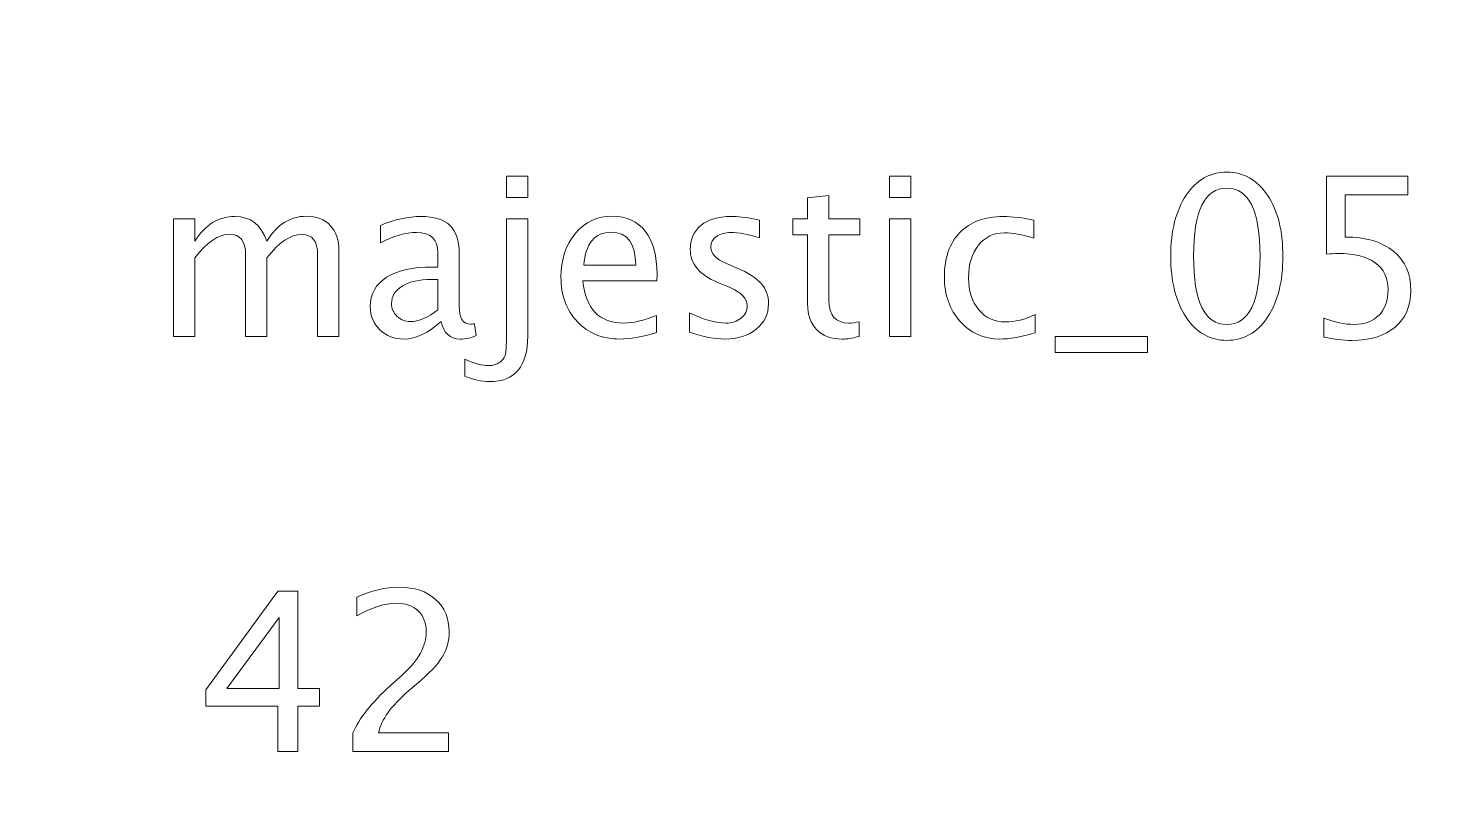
# Model space of a CAD drawing. Header units: centimetres. Extents: x -57 to 41, y -60 to 58.
# Drawn here: x -52.14 to -46.75, y 20.67 to 23.57 of the extents above; entities that cross this region are included whole.
import ezdxf

# ---------------------------------------------------------------- set-up
doc = ezdxf.new("R2010")
doc.units = ezdxf.units.CM
doc.header["$MEASUREMENT"] = 0
doc.layers.add('Layer 1', color=7, linetype='Continuous')

msp = doc.modelspace()

# ---------------------------------------------------------------- linework, layer by layer
at = {"layer": 'Layer 1', "lineweight": 53}
msp.add_open_spline([(-55.45, -2.45), (-55.45, -2.45), (-55.45, 26.45), (-55.45, 26.45), (-55.45, 26.45), (-55.45, 26.72614), (-55.22614, 26.95), (-54.95, 26.95), (-54.95, 26.95), (-54.95, 26.95), (-35.05, 26.95), (-35.05, 26.95), (-35.05, 26.95), (-34.77386, 26.95), (-34.55, 26.72614), (-34.55, 26.45), (-34.55, 26.45), (-34.55, 26.45), (-34.55, -2.45), (-34.55, -2.45), (-34.55, -2.45), (-34.55, -2.72614), (-34.77386, -2.95), (-35.05, -2.95), (-35.05, -2.95), (-35.05, -2.95), (-54.95, -2.95), (-54.95, -2.95), (-54.95, -2.95), (-55.22614, -2.95), (-55.45, -2.72614), (-55.45, -2.45)], degree=3, knots=[0, 0, 0, 0, 0.1111111, 0.1111111, 0.1111111, 0.1111111, 0.2222222, 0.2222222, 0.2222222, 0.2222222, 0.3333333, 0.3333333, 0.3333333, 0.3333333, 0.4444444, 0.4444444, 0.4444444, 0.4444444, 0.5555556, 0.5555556, 0.5555556, 0.5555556, 0.6666667, 0.6666667, 0.6666667, 0.6666667, 0.7777778, 0.7777778, 0.7777778, 0.7777778, 1, 1, 1, 1], dxfattribs=at)
at = {"layer": 'Layer 1', "color": 5, "lineweight": 9}
for points, knots in [([(-50.31012, 22.9261), (-50.31012, 22.9261), (-50.31012, 23.00738), (-50.31012, 23.00738), (-50.31012, 23.00738), (-50.31012, 23.00738), (-50.22884, 23.00738), (-50.22884, 23.00738), (-50.22884, 23.00738), (-50.22884, 23.00738), (-50.22884, 22.9261), (-50.22884, 22.9261), (-50.22884, 22.9261), (-50.22884, 22.9261), (-50.31012, 22.9261), (-50.31012, 22.9261)], [0, 0, 0, 0, 0.2, 0.2, 0.2, 0.2, 0.4, 0.4, 0.4, 0.4, 0.6, 0.6, 0.6, 0.6, 1, 1, 1, 1]), ([(-48.84609, 22.9261), (-48.84609, 22.9261), (-48.84609, 23.00738), (-48.84609, 23.00738), (-48.84609, 23.00738), (-48.84609, 23.00738), (-48.76481, 23.00738), (-48.76481, 23.00738), (-48.76481, 23.00738), (-48.76481, 23.00738), (-48.76481, 22.9261), (-48.76481, 22.9261), (-48.76481, 22.9261), (-48.76481, 22.9261), (-48.84609, 22.9261), (-48.84609, 22.9261)], [0, 0, 0, 0, 0.2, 0.2, 0.2, 0.2, 0.4, 0.4, 0.4, 0.4, 0.6, 0.6, 0.6, 0.6, 1, 1, 1, 1]), ([(-47.55815, 22.38), (-47.62236, 22.38), (-47.67415, 22.40949), (-47.71338, 22.46834), (-47.71338, 22.46834), (-47.75275, 22.52718), (-47.77236, 22.60479), (-47.77236, 22.70131), (-47.77236, 22.70131), (-47.77236, 22.79783), (-47.75275, 22.87544), (-47.71338, 22.93429), (-47.71338, 22.93429), (-47.67415, 22.99313), (-47.62236, 23.02262), (-47.55815, 23.02262), (-47.55815, 23.02262), (-47.49366, 23.02262), (-47.44188, 22.99327), (-47.40265, 22.93457), (-47.40265, 22.93457), (-47.36356, 22.87587), (-47.34394, 22.79811), (-47.34394, 22.70131), (-47.34394, 22.70131), (-47.34394, 22.60479), (-47.36356, 22.52718), (-47.40265, 22.46834), (-47.40265, 22.46834), (-47.44188, 22.40949), (-47.49366, 22.38), (-47.55815, 22.38)], [0, 0, 0, 0, 0.1111111, 0.1111111, 0.1111111, 0.1111111, 0.2222222, 0.2222222, 0.2222222, 0.2222222, 0.3333333, 0.3333333, 0.3333333, 0.3333333, 0.4444444, 0.4444444, 0.4444444, 0.4444444, 0.5555556, 0.5555556, 0.5555556, 0.5555556, 0.6666667, 0.6666667, 0.6666667, 0.6666667, 0.7777778, 0.7777778, 0.7777778, 0.7777778, 1, 1, 1, 1]), ([(-47.18703, 22.3927), (-47.18703, 22.3927), (-47.18703, 22.46551), (-47.18703, 22.46551), (-47.18703, 22.46551), (-47.14653, 22.44914), (-47.10814, 22.44096), (-47.07146, 22.44096), (-47.07146, 22.44096), (-47.03138, 22.44096), (-46.99977, 22.45281), (-46.97677, 22.47652), (-46.97677, 22.47652), (-46.95377, 22.50023), (-46.94234, 22.53282), (-46.94234, 22.57431), (-46.94234, 22.57431), (-46.94234, 22.6189), (-46.95857, 22.65305), (-46.99102, 22.67662), (-46.99102, 22.67662), (-47.02348, 22.70018), (-47.07047, 22.71189), (-47.13185, 22.71189), (-47.13185, 22.71189), (-47.1461, 22.71189), (-47.1612, 22.71091), (-47.17687, 22.70893), (-47.17687, 22.70893), (-47.17687, 22.70893), (-47.17687, 23.00738), (-47.17687, 23.00738), (-47.17687, 23.00738), (-47.17687, 23.00738), (-46.86698, 23.00738), (-46.86698, 23.00738), (-46.86698, 23.00738), (-46.86698, 23.00738), (-46.86698, 22.93626), (-46.86698, 22.93626), (-46.86698, 22.93626), (-46.86698, 22.93626), (-47.10575, 22.93626), (-47.10575, 22.93626), (-47.10575, 22.93626), (-47.10575, 22.93626), (-47.10575, 22.77455), (-47.10575, 22.77455), (-47.10575, 22.77455), (-47.02701, 22.77455), (-46.96562, 22.75649), (-46.92145, 22.72036), (-46.92145, 22.72036), (-46.87729, 22.68438), (-46.85513, 22.63442), (-46.85513, 22.5705), (-46.85513, 22.5705), (-46.85513, 22.51095), (-46.87517, 22.46438), (-46.91525, 22.43066), (-46.91525, 22.43066), (-46.95532, 22.39693), (-47.01064, 22.38), (-47.08119, 22.38), (-47.08119, 22.38), (-47.11266, 22.38), (-47.14794, 22.38423), (-47.18703, 22.3927)], [0, 0, 0, 0, 0.0555556, 0.0555556, 0.0555556, 0.0555556, 0.1111111, 0.1111111, 0.1111111, 0.1111111, 0.1666667, 0.1666667, 0.1666667, 0.1666667, 0.2222222, 0.2222222, 0.2222222, 0.2222222, 0.2777778, 0.2777778, 0.2777778, 0.2777778, 0.3333333, 0.3333333, 0.3333333, 0.3333333, 0.3888889, 0.3888889, 0.3888889, 0.3888889, 0.4444444, 0.4444444, 0.4444444, 0.4444444, 0.5, 0.5, 0.5, 0.5, 0.5555556, 0.5555556, 0.5555556, 0.5555556, 0.6111111, 0.6111111, 0.6111111, 0.6111111, 0.6666667, 0.6666667, 0.6666667, 0.6666667, 0.7222222, 0.7222222, 0.7222222, 0.7222222, 0.7777778, 0.7777778, 0.7777778, 0.7777778, 0.8333333, 0.8333333, 0.8333333, 0.8333333, 0.8888889, 0.8888889, 0.8888889, 0.8888889, 1, 1, 1, 1]), ([(-47.55829, 22.44096), (-47.47349, 22.44096), (-47.43115, 22.52774), (-47.43115, 22.70131), (-47.43115, 22.70131), (-47.43115, 22.87488), (-47.47349, 22.96166), (-47.55829, 22.96166), (-47.55829, 22.96166), (-47.64282, 22.96166), (-47.68515, 22.87488), (-47.68515, 22.70131), (-47.68515, 22.70131), (-47.68515, 22.52774), (-47.64282, 22.44096), (-47.55829, 22.44096)], [0, 0, 0, 0, 0.2, 0.2, 0.2, 0.2, 0.4, 0.4, 0.4, 0.4, 0.6, 0.6, 0.6, 0.6, 1, 1, 1, 1]), ([(-48.96208, 22.39538), (-48.9872, 22.38847), (-49.00907, 22.38508), (-49.02755, 22.38508), (-49.02755, 22.38508), (-49.06904, 22.38508), (-49.10136, 22.39693), (-49.1245, 22.42064), (-49.1245, 22.42064), (-49.14778, 22.44435), (-49.15935, 22.47723), (-49.15935, 22.51942), (-49.15935, 22.51942), (-49.15935, 22.51942), (-49.15935, 22.78301), (-49.15935, 22.78301), (-49.15935, 22.78301), (-49.15935, 22.78301), (-49.21552, 22.78301), (-49.21552, 22.78301), (-49.21552, 22.78301), (-49.21552, 22.78301), (-49.21552, 22.84398), (-49.21552, 22.84398), (-49.21552, 22.84398), (-49.21552, 22.84398), (-49.15935, 22.84398), (-49.15935, 22.84398), (-49.15935, 22.84398), (-49.15935, 22.84398), (-49.15935, 22.92511), (-49.15935, 22.92511), (-49.15935, 22.92511), (-49.15935, 22.92511), (-49.07807, 22.93288), (-49.07807, 22.93288), (-49.07807, 22.93288), (-49.07807, 22.93288), (-49.07807, 22.84398), (-49.07807, 22.84398), (-49.07807, 22.84398), (-49.07807, 22.84398), (-48.96039, 22.84398), (-48.96039, 22.84398), (-48.96039, 22.84398), (-48.96039, 22.84398), (-48.96039, 22.78301), (-48.96039, 22.78301), (-48.96039, 22.78301), (-48.96039, 22.78301), (-49.07807, 22.78301), (-49.07807, 22.78301), (-49.07807, 22.78301), (-49.07807, 22.78301), (-49.07807, 22.53409), (-49.07807, 22.53409), (-49.07807, 22.53409), (-49.07807, 22.47539), (-49.05253, 22.44604), (-49.00159, 22.44604), (-49.00159, 22.44604), (-48.99072, 22.44604), (-48.9776, 22.44787), (-48.96208, 22.4514), (-48.96208, 22.4514), (-48.96208, 22.4514), (-48.96208, 22.39538), (-48.96208, 22.39538)], [0, 0, 0, 0, 0.0555556, 0.0555556, 0.0555556, 0.0555556, 0.1111111, 0.1111111, 0.1111111, 0.1111111, 0.1666667, 0.1666667, 0.1666667, 0.1666667, 0.2222222, 0.2222222, 0.2222222, 0.2222222, 0.2777778, 0.2777778, 0.2777778, 0.2777778, 0.3333333, 0.3333333, 0.3333333, 0.3333333, 0.3888889, 0.3888889, 0.3888889, 0.3888889, 0.4444444, 0.4444444, 0.4444444, 0.4444444, 0.5, 0.5, 0.5, 0.5, 0.5555556, 0.5555556, 0.5555556, 0.5555556, 0.6111111, 0.6111111, 0.6111111, 0.6111111, 0.6666667, 0.6666667, 0.6666667, 0.6666667, 0.7222222, 0.7222222, 0.7222222, 0.7222222, 0.7777778, 0.7777778, 0.7777778, 0.7777778, 0.8333333, 0.8333333, 0.8333333, 0.8333333, 0.8888889, 0.8888889, 0.8888889, 0.8888889, 1, 1, 1, 1]), ([(-51.58168, 22.39524), (-51.58168, 22.39524), (-51.58168, 22.84398), (-51.58168, 22.84398), (-51.58168, 22.84398), (-51.58168, 22.84398), (-51.5004, 22.84398), (-51.5004, 22.84398), (-51.5004, 22.84398), (-51.5004, 22.84398), (-51.5004, 22.75917), (-51.5004, 22.75917), (-51.5004, 22.75917), (-51.46075, 22.82196), (-51.40995, 22.85329), (-51.34772, 22.85329), (-51.34772, 22.85329), (-51.28774, 22.85329), (-51.24696, 22.82196), (-51.22523, 22.75917), (-51.22523, 22.75917), (-51.18671, 22.82253), (-51.13647, 22.85414), (-51.07481, 22.85414), (-51.07481, 22.85414), (-51.03544, 22.85414), (-51.00482, 22.84256), (-50.98294, 22.81928), (-50.98294, 22.81928), (-50.96107, 22.796), (-50.95006, 22.7634), (-50.95006, 22.72149), (-50.95006, 22.72149), (-50.95006, 22.72149), (-50.95006, 22.39524), (-50.95006, 22.39524), (-50.95006, 22.39524), (-50.95006, 22.39524), (-51.03134, 22.39524), (-51.03134, 22.39524), (-51.03134, 22.39524), (-51.03134, 22.39524), (-51.03134, 22.70808), (-51.03134, 22.70808), (-51.03134, 22.70808), (-51.03134, 22.75917), (-51.05166, 22.78471), (-51.0923, 22.78471), (-51.0923, 22.78471), (-51.1345, 22.78471), (-51.17881, 22.75493), (-51.22523, 22.69524), (-51.22523, 22.69524), (-51.22523, 22.69524), (-51.22523, 22.39524), (-51.22523, 22.39524), (-51.22523, 22.39524), (-51.22523, 22.39524), (-51.30651, 22.39524), (-51.30651, 22.39524), (-51.30651, 22.39524), (-51.30651, 22.39524), (-51.30651, 22.70837), (-51.30651, 22.70837), (-51.30651, 22.70837), (-51.30651, 22.75987), (-51.32711, 22.78555), (-51.36846, 22.78555), (-51.36846, 22.78555), (-51.40952, 22.78555), (-51.45355, 22.75564), (-51.5004, 22.69567), (-51.5004, 22.69567), (-51.5004, 22.69567), (-51.5004, 22.39524), (-51.5004, 22.39524), (-51.5004, 22.39524), (-51.5004, 22.39524), (-51.58168, 22.39524), (-51.58168, 22.39524)], [0, 0, 0, 0, 0.047619, 0.047619, 0.047619, 0.047619, 0.0952381, 0.0952381, 0.0952381, 0.0952381, 0.1428571, 0.1428571, 0.1428571, 0.1428571, 0.1904762, 0.1904762, 0.1904762, 0.1904762, 0.2380952, 0.2380952, 0.2380952, 0.2380952, 0.2857143, 0.2857143, 0.2857143, 0.2857143, 0.3333333, 0.3333333, 0.3333333, 0.3333333, 0.3809524, 0.3809524, 0.3809524, 0.3809524, 0.4285714, 0.4285714, 0.4285714, 0.4285714, 0.4761905, 0.4761905, 0.4761905, 0.4761905, 0.5238095, 0.5238095, 0.5238095, 0.5238095, 0.5714286, 0.5714286, 0.5714286, 0.5714286, 0.6190476, 0.6190476, 0.6190476, 0.6190476, 0.6666667, 0.6666667, 0.6666667, 0.6666667, 0.7142857, 0.7142857, 0.7142857, 0.7142857, 0.7619048, 0.7619048, 0.7619048, 0.7619048, 0.8095238, 0.8095238, 0.8095238, 0.8095238, 0.8571429, 0.8571429, 0.8571429, 0.8571429, 0.9047619, 0.9047619, 0.9047619, 0.9047619, 1, 1, 1, 1]), ([(-50.55989, 22.45239), (-50.60871, 22.40752), (-50.6557, 22.38508), (-50.70086, 22.38508), (-50.70086, 22.38508), (-50.73797, 22.38508), (-50.76887, 22.39665), (-50.79329, 22.41993), (-50.79329, 22.41993), (-50.81784, 22.44322), (-50.83012, 22.47257), (-50.83012, 22.50799), (-50.83012, 22.50799), (-50.83012, 22.55695), (-50.80951, 22.59463), (-50.76831, 22.62088), (-50.76831, 22.62088), (-50.7271, 22.64712), (-50.66798, 22.66025), (-50.59093, 22.66025), (-50.59093, 22.66025), (-50.59093, 22.66025), (-50.57188, 22.66025), (-50.57188, 22.66025), (-50.57188, 22.66025), (-50.57188, 22.66025), (-50.57188, 22.71429), (-50.57188, 22.71429), (-50.57188, 22.71429), (-50.57188, 22.76636), (-50.59898, 22.79233), (-50.6533, 22.79233), (-50.6533, 22.79233), (-50.69535, 22.79233), (-50.74136, 22.77906), (-50.79117, 22.75253), (-50.79117, 22.75253), (-50.79117, 22.75253), (-50.79117, 22.81942), (-50.79117, 22.81942), (-50.79117, 22.81942), (-50.73642, 22.842), (-50.68477, 22.85329), (-50.63637, 22.85329), (-50.63637, 22.85329), (-50.58656, 22.85329), (-50.54973, 22.842), (-50.52616, 22.81928), (-50.52616, 22.81928), (-50.50246, 22.79656), (-50.4906, 22.76157), (-50.4906, 22.71429), (-50.4906, 22.71429), (-50.4906, 22.71429), (-50.4906, 22.51152), (-50.4906, 22.51152), (-50.4906, 22.51152), (-50.4906, 22.46509), (-50.47635, 22.44181), (-50.4477, 22.44181), (-50.4477, 22.44181), (-50.44418, 22.44181), (-50.43895, 22.44237), (-50.43204, 22.4435), (-50.43204, 22.4435), (-50.43204, 22.4435), (-50.42625, 22.39834), (-50.42625, 22.39834), (-50.42625, 22.39834), (-50.44474, 22.38945), (-50.46506, 22.38508), (-50.48736, 22.38508), (-50.48736, 22.38508), (-50.52532, 22.38508), (-50.54945, 22.40752), (-50.55989, 22.45239)], [0, 0, 0, 0, 0.05, 0.05, 0.05, 0.05, 0.1, 0.1, 0.1, 0.1, 0.15, 0.15, 0.15, 0.15, 0.2, 0.2, 0.2, 0.2, 0.25, 0.25, 0.25, 0.25, 0.3, 0.3, 0.3, 0.3, 0.35, 0.35, 0.35, 0.35, 0.4, 0.4, 0.4, 0.4, 0.45, 0.45, 0.45, 0.45, 0.5, 0.5, 0.5, 0.5, 0.55, 0.55, 0.55, 0.55, 0.6, 0.6, 0.6, 0.6, 0.65, 0.65, 0.65, 0.65, 0.7, 0.7, 0.7, 0.7, 0.75, 0.75, 0.75, 0.75, 0.8, 0.8, 0.8, 0.8, 0.85, 0.85, 0.85, 0.85, 0.9, 0.9, 0.9, 0.9, 1, 1, 1, 1]), ([(-50.46845, 22.24284), (-50.46845, 22.24284), (-50.46845, 22.30803), (-50.46845, 22.30803), (-50.46845, 22.30803), (-50.43035, 22.29166), (-50.40128, 22.28348), (-50.38138, 22.28348), (-50.38138, 22.28348), (-50.35881, 22.28348), (-50.34117, 22.28955), (-50.32875, 22.30168), (-50.32875, 22.30168), (-50.32042, 22.30987), (-50.31534, 22.31932), (-50.31323, 22.32976), (-50.31323, 22.32976), (-50.31111, 22.34021), (-50.31012, 22.36208), (-50.31012, 22.39538), (-50.31012, 22.39538), (-50.31012, 22.39538), (-50.31012, 22.84398), (-50.31012, 22.84398), (-50.31012, 22.84398), (-50.31012, 22.84398), (-50.22884, 22.84398), (-50.22884, 22.84398), (-50.22884, 22.84398), (-50.22884, 22.84398), (-50.22884, 22.39552), (-50.22884, 22.39552), (-50.22884, 22.39552), (-50.22884, 22.28023), (-50.27753, 22.22252), (-50.37503, 22.22252), (-50.37503, 22.22252), (-50.40396, 22.22252), (-50.43515, 22.22929), (-50.46845, 22.24284)], [0, 0, 0, 0, 0.0909091, 0.0909091, 0.0909091, 0.0909091, 0.1818182, 0.1818182, 0.1818182, 0.1818182, 0.2727273, 0.2727273, 0.2727273, 0.2727273, 0.3636364, 0.3636364, 0.3636364, 0.3636364, 0.4545455, 0.4545455, 0.4545455, 0.4545455, 0.5454545, 0.5454545, 0.5454545, 0.5454545, 0.6363636, 0.6363636, 0.6363636, 0.6363636, 0.7272727, 0.7272727, 0.7272727, 0.7272727, 0.8181818, 0.8181818, 0.8181818, 0.8181818, 1, 1, 1, 1]), ([(-49.73679, 22.40963), (-49.7914, 22.39326), (-49.8381, 22.38508), (-49.87705, 22.38508), (-49.87705, 22.38508), (-49.94351, 22.38508), (-49.99756, 22.40709), (-50.03919, 22.45098), (-50.03919, 22.45098), (-50.08082, 22.49486), (-50.1017, 22.55173), (-50.1017, 22.62172), (-50.1017, 22.62172), (-50.1017, 22.6896), (-50.08336, 22.74534), (-50.04653, 22.78894), (-50.04653, 22.78894), (-50.0097, 22.8324), (-49.96256, 22.85414), (-49.90513, 22.85414), (-49.90513, 22.85414), (-49.8508, 22.85414), (-49.80875, 22.8348), (-49.77912, 22.79614), (-49.77912, 22.79614), (-49.74949, 22.75747), (-49.73467, 22.70272), (-49.73467, 22.63174), (-49.73467, 22.63174), (-49.73467, 22.63174), (-49.73509, 22.60691), (-49.73509, 22.60691), (-49.73509, 22.60691), (-49.73509, 22.60691), (-50.01873, 22.60691), (-50.01873, 22.60691), (-50.01873, 22.60691), (-50.00687, 22.49966), (-49.95452, 22.44604), (-49.86181, 22.44604), (-49.86181, 22.44604), (-49.8278, 22.44604), (-49.78617, 22.45564), (-49.73679, 22.47483), (-49.73679, 22.47483), (-49.73679, 22.47483), (-49.73679, 22.40963), (-49.73679, 22.40963)], [0, 0, 0, 0, 0.0769231, 0.0769231, 0.0769231, 0.0769231, 0.1538462, 0.1538462, 0.1538462, 0.1538462, 0.2307692, 0.2307692, 0.2307692, 0.2307692, 0.3076923, 0.3076923, 0.3076923, 0.3076923, 0.3846154, 0.3846154, 0.3846154, 0.3846154, 0.4615385, 0.4615385, 0.4615385, 0.4615385, 0.5384615, 0.5384615, 0.5384615, 0.5384615, 0.6153846, 0.6153846, 0.6153846, 0.6153846, 0.6923077, 0.6923077, 0.6923077, 0.6923077, 0.7692308, 0.7692308, 0.7692308, 0.7692308, 0.8461538, 0.8461538, 0.8461538, 0.8461538, 1, 1, 1, 1]), ([(-49.61049, 22.41133), (-49.61049, 22.41133), (-49.61049, 22.48583), (-49.61049, 22.48583), (-49.61049, 22.48583), (-49.55729, 22.4593), (-49.51114, 22.44604), (-49.47177, 22.44604), (-49.47177, 22.44604), (-49.44835, 22.44604), (-49.42888, 22.45239), (-49.41349, 22.46509), (-49.41349, 22.46509), (-49.39811, 22.47765), (-49.39035, 22.49345), (-49.39035, 22.5125), (-49.39035, 22.5125), (-49.39035, 22.5403), (-49.41194, 22.5633), (-49.45512, 22.58151), (-49.45512, 22.58151), (-49.45512, 22.58151), (-49.50268, 22.60169), (-49.50268, 22.60169), (-49.50268, 22.60169), (-49.57281, 22.63076), (-49.60795, 22.67281), (-49.60795, 22.72742), (-49.60795, 22.72742), (-49.60795, 22.7665), (-49.59412, 22.79727), (-49.56646, 22.8197), (-49.56646, 22.8197), (-49.5388, 22.84214), (-49.50084, 22.85329), (-49.45272, 22.85329), (-49.45272, 22.85329), (-49.42775, 22.85329), (-49.3967, 22.8499), (-49.35987, 22.84299), (-49.35987, 22.84299), (-49.35987, 22.84299), (-49.34294, 22.83974), (-49.34294, 22.83974), (-49.34294, 22.83974), (-49.34294, 22.83974), (-49.34294, 22.77201), (-49.34294, 22.77201), (-49.34294, 22.77201), (-49.38824, 22.78555), (-49.42436, 22.79233), (-49.45131, 22.79233), (-49.45131, 22.79233), (-49.47502, 22.79233), (-49.49379, 22.78711), (-49.50804, 22.77681), (-49.50804, 22.77681), (-49.52215, 22.7665), (-49.52921, 22.75268), (-49.52921, 22.73532), (-49.52921, 22.73532), (-49.52921, 22.71091), (-49.50945, 22.69016), (-49.4698, 22.67337), (-49.4698, 22.67337), (-49.4698, 22.67337), (-49.43071, 22.65686), (-49.43071, 22.65686), (-49.43071, 22.65686), (-49.3864, 22.63823), (-49.35507, 22.61848), (-49.33673, 22.59774), (-49.33673, 22.59774), (-49.31824, 22.57699), (-49.30907, 22.55103), (-49.30907, 22.51998), (-49.30907, 22.51998), (-49.30907, 22.48061), (-49.32459, 22.4483), (-49.35578, 22.42304), (-49.35578, 22.42304), (-49.38682, 22.39778), (-49.42662, 22.38508), (-49.47502, 22.38508), (-49.47502, 22.38508), (-49.51227, 22.38508), (-49.55729, 22.39383), (-49.61049, 22.41133)], [0, 0, 0, 0, 0.0434783, 0.0434783, 0.0434783, 0.0434783, 0.0869565, 0.0869565, 0.0869565, 0.0869565, 0.1304348, 0.1304348, 0.1304348, 0.1304348, 0.173913, 0.173913, 0.173913, 0.173913, 0.2173913, 0.2173913, 0.2173913, 0.2173913, 0.2608696, 0.2608696, 0.2608696, 0.2608696, 0.3043478, 0.3043478, 0.3043478, 0.3043478, 0.3478261, 0.3478261, 0.3478261, 0.3478261, 0.3913043, 0.3913043, 0.3913043, 0.3913043, 0.4347826, 0.4347826, 0.4347826, 0.4347826, 0.4782609, 0.4782609, 0.4782609, 0.4782609, 0.5217391, 0.5217391, 0.5217391, 0.5217391, 0.5652174, 0.5652174, 0.5652174, 0.5652174, 0.6086957, 0.6086957, 0.6086957, 0.6086957, 0.6521739, 0.6521739, 0.6521739, 0.6521739, 0.6956522, 0.6956522, 0.6956522, 0.6956522, 0.7391304, 0.7391304, 0.7391304, 0.7391304, 0.7826087, 0.7826087, 0.7826087, 0.7826087, 0.826087, 0.826087, 0.826087, 0.826087, 0.8695652, 0.8695652, 0.8695652, 0.8695652, 0.9130435, 0.9130435, 0.9130435, 0.9130435, 1, 1, 1, 1]), ([(-48.84609, 22.39524), (-48.84609, 22.39524), (-48.84609, 22.84398), (-48.84609, 22.84398), (-48.84609, 22.84398), (-48.84609, 22.84398), (-48.76481, 22.84398), (-48.76481, 22.84398), (-48.76481, 22.84398), (-48.76481, 22.84398), (-48.76481, 22.39524), (-48.76481, 22.39524), (-48.76481, 22.39524), (-48.76481, 22.39524), (-48.84609, 22.39524), (-48.84609, 22.39524)], [0, 0, 0, 0, 0.2, 0.2, 0.2, 0.2, 0.4, 0.4, 0.4, 0.4, 0.6, 0.6, 0.6, 0.6, 1, 1, 1, 1]), ([(-48.28983, 22.40879), (-48.34246, 22.39298), (-48.3879, 22.38508), (-48.42614, 22.38508), (-48.42614, 22.38508), (-48.48682, 22.38508), (-48.53705, 22.40752), (-48.57699, 22.45225), (-48.57699, 22.45225), (-48.61692, 22.49712), (-48.63696, 22.55371), (-48.63696, 22.62187), (-48.63696, 22.62187), (-48.63696, 22.69468), (-48.6172, 22.75155), (-48.57769, 22.79219), (-48.57769, 22.79219), (-48.53818, 22.83297), (-48.48301, 22.85329), (-48.41217, 22.85329), (-48.41217, 22.85329), (-48.37731, 22.85329), (-48.33809, 22.84849), (-48.29491, 22.8389), (-48.29491, 22.8389), (-48.29491, 22.8389), (-48.29491, 22.77031), (-48.29491, 22.77031), (-48.29491, 22.77031), (-48.34077, 22.78386), (-48.37816, 22.79063), (-48.40695, 22.79063), (-48.40695, 22.79063), (-48.44872, 22.79063), (-48.48216, 22.77497), (-48.50714, 22.74379), (-48.50714, 22.74379), (-48.53211, 22.7126), (-48.54467, 22.67097), (-48.54467, 22.61904), (-48.54467, 22.61904), (-48.54467, 22.56867), (-48.53169, 22.52803), (-48.50587, 22.49684), (-48.50587, 22.49684), (-48.48004, 22.4658), (-48.44632, 22.45027), (-48.40441, 22.45027), (-48.40441, 22.45027), (-48.3673, 22.45027), (-48.3292, 22.45987), (-48.28983, 22.47906), (-48.28983, 22.47906), (-48.28983, 22.47906), (-48.28983, 22.40879), (-48.28983, 22.40879)], [0, 0, 0, 0, 0.0666667, 0.0666667, 0.0666667, 0.0666667, 0.1333333, 0.1333333, 0.1333333, 0.1333333, 0.2, 0.2, 0.2, 0.2, 0.2666667, 0.2666667, 0.2666667, 0.2666667, 0.3333333, 0.3333333, 0.3333333, 0.3333333, 0.4, 0.4, 0.4, 0.4, 0.4666667, 0.4666667, 0.4666667, 0.4666667, 0.5333333, 0.5333333, 0.5333333, 0.5333333, 0.6, 0.6, 0.6, 0.6, 0.6666667, 0.6666667, 0.6666667, 0.6666667, 0.7333333, 0.7333333, 0.7333333, 0.7333333, 0.8, 0.8, 0.8, 0.8, 0.8666667, 0.8666667, 0.8666667, 0.8666667, 1, 1, 1, 1]), ([(-50.01449, 22.66787), (-50.01449, 22.66787), (-49.81637, 22.66787), (-49.81637, 22.66787), (-49.81637, 22.66787), (-49.81637, 22.75141), (-49.84756, 22.79317), (-49.90979, 22.79317), (-49.90979, 22.79317), (-49.97244, 22.79317), (-50.0073, 22.75141), (-50.01449, 22.66787)], [0, 0, 0, 0, 0.25, 0.25, 0.25, 0.25, 0.5, 0.5, 0.5, 0.5, 1, 1, 1, 1]), ([(-50.57188, 22.4967), (-50.57188, 22.4967), (-50.57188, 22.61199), (-50.57188, 22.61199), (-50.57188, 22.61199), (-50.57188, 22.61199), (-50.59799, 22.61283), (-50.59799, 22.61283), (-50.59799, 22.61283), (-50.64314, 22.61283), (-50.67955, 22.60451), (-50.70735, 22.58786), (-50.70735, 22.58786), (-50.73501, 22.57107), (-50.74884, 22.54891), (-50.74884, 22.52125), (-50.74884, 22.52125), (-50.74884, 22.50192), (-50.74192, 22.48555), (-50.72823, 22.47215), (-50.72823, 22.47215), (-50.7144, 22.45874), (-50.69761, 22.45197), (-50.67772, 22.45197), (-50.67772, 22.45197), (-50.64385, 22.45197), (-50.60857, 22.46692), (-50.57188, 22.4967)], [0, 0, 0, 0, 0.125, 0.125, 0.125, 0.125, 0.25, 0.25, 0.25, 0.25, 0.375, 0.375, 0.375, 0.375, 0.5, 0.5, 0.5, 0.5, 0.625, 0.625, 0.625, 0.625, 0.75, 0.75, 0.75, 0.75, 1, 1, 1, 1]), ([(-48.21348, 22.33428), (-48.21348, 22.33428), (-48.21348, 22.39524), (-48.21348, 22.39524), (-48.21348, 22.39524), (-48.21348, 22.39524), (-47.86127, 22.39524), (-47.86127, 22.39524), (-47.86127, 22.39524), (-47.86127, 22.39524), (-47.86127, 22.33428), (-47.86127, 22.33428), (-47.86127, 22.33428), (-47.86127, 22.33428), (-48.21348, 22.33428), (-48.21348, 22.33428)], [0, 0, 0, 0, 0.2, 0.2, 0.2, 0.2, 0.4, 0.4, 0.4, 0.4, 0.6, 0.6, 0.6, 0.6, 1, 1, 1, 1]), ([(-50.89648, 20.80965), (-50.89648, 20.80965), (-50.89648, 20.88077), (-50.89648, 20.88077), (-50.89648, 20.88077), (-50.87277, 20.93623), (-50.82493, 20.99676), (-50.75282, 21.0621), (-50.75282, 21.0621), (-50.75282, 21.0621), (-50.70626, 21.10387), (-50.70626, 21.10387), (-50.70626, 21.10387), (-50.64629, 21.15834), (-50.61623, 21.21224), (-50.61623, 21.26586), (-50.61623, 21.26586), (-50.61623, 21.30015), (-50.62653, 21.32697), (-50.64699, 21.34658), (-50.64699, 21.34658), (-50.66745, 21.36619), (-50.69582, 21.37607), (-50.7318, 21.37607), (-50.7318, 21.37607), (-50.77385, 21.37607), (-50.82366, 21.35999), (-50.88124, 21.32781), (-50.88124, 21.32781), (-50.88124, 21.32781), (-50.88124, 21.39893), (-50.88124, 21.39893), (-50.88124, 21.39893), (-50.82691, 21.42433), (-50.77286, 21.43703), (-50.71896, 21.43703), (-50.71896, 21.43703), (-50.66167, 21.43703), (-50.61566, 21.42165), (-50.58095, 21.39075), (-50.58095, 21.39075), (-50.54638, 21.35984), (-50.52902, 21.31892), (-50.52902, 21.26784), (-50.52902, 21.26784), (-50.52902, 21.23115), (-50.53777, 21.19855), (-50.55527, 21.17019), (-50.55527, 21.17019), (-50.57291, 21.14169), (-50.6055, 21.10725), (-50.65334, 21.06661), (-50.65334, 21.06661), (-50.65334, 21.06661), (-50.68481, 21.0398), (-50.68481, 21.0398), (-50.68481, 21.0398), (-50.75028, 20.98435), (-50.7881, 20.93129), (-50.79826, 20.88077), (-50.79826, 20.88077), (-50.79826, 20.88077), (-50.53156, 20.88077), (-50.53156, 20.88077), (-50.53156, 20.88077), (-50.53156, 20.88077), (-50.53156, 20.80965), (-50.53156, 20.80965), (-50.53156, 20.80965), (-50.53156, 20.80965), (-50.89648, 20.80965), (-50.89648, 20.80965)], [0, 0, 0, 0, 0.0526316, 0.0526316, 0.0526316, 0.0526316, 0.1052632, 0.1052632, 0.1052632, 0.1052632, 0.1578947, 0.1578947, 0.1578947, 0.1578947, 0.2105263, 0.2105263, 0.2105263, 0.2105263, 0.2631579, 0.2631579, 0.2631579, 0.2631579, 0.3157895, 0.3157895, 0.3157895, 0.3157895, 0.3684211, 0.3684211, 0.3684211, 0.3684211, 0.4210526, 0.4210526, 0.4210526, 0.4210526, 0.4736842, 0.4736842, 0.4736842, 0.4736842, 0.5263158, 0.5263158, 0.5263158, 0.5263158, 0.5789474, 0.5789474, 0.5789474, 0.5789474, 0.6315789, 0.6315789, 0.6315789, 0.6315789, 0.6842105, 0.6842105, 0.6842105, 0.6842105, 0.7368421, 0.7368421, 0.7368421, 0.7368421, 0.7894737, 0.7894737, 0.7894737, 0.7894737, 0.8421053, 0.8421053, 0.8421053, 0.8421053, 0.8947368, 0.8947368, 0.8947368, 0.8947368, 1, 1, 1, 1]), ([(-51.18294, 20.80965), (-51.18294, 20.80965), (-51.18294, 20.98322), (-51.18294, 20.98322), (-51.18294, 20.98322), (-51.18294, 20.98322), (-51.45895, 20.98322), (-51.45895, 20.98322), (-51.45895, 20.98322), (-51.45895, 20.98322), (-51.45895, 21.04502), (-51.45895, 21.04502), (-51.45895, 21.04502), (-51.45895, 21.04502), (-51.18294, 21.42179), (-51.18294, 21.42179), (-51.18294, 21.42179), (-51.18294, 21.42179), (-51.10674, 21.42179), (-51.10674, 21.42179), (-51.10674, 21.42179), (-51.10674, 21.42179), (-51.10674, 21.0501), (-51.10674, 21.0501), (-51.10674, 21.0501), (-51.10674, 21.0501), (-51.02461, 21.0501), (-51.02461, 21.0501), (-51.02461, 21.0501), (-51.02461, 21.0501), (-51.02461, 20.98322), (-51.02461, 20.98322), (-51.02461, 20.98322), (-51.02461, 20.98322), (-51.10674, 20.98322), (-51.10674, 20.98322), (-51.10674, 20.98322), (-51.10674, 20.98322), (-51.10674, 20.80965), (-51.10674, 20.80965), (-51.10674, 20.80965), (-51.10674, 20.80965), (-51.18294, 20.80965), (-51.18294, 20.80965)], [0, 0, 0, 0, 0.0833333, 0.0833333, 0.0833333, 0.0833333, 0.1666667, 0.1666667, 0.1666667, 0.1666667, 0.25, 0.25, 0.25, 0.25, 0.3333333, 0.3333333, 0.3333333, 0.3333333, 0.4166667, 0.4166667, 0.4166667, 0.4166667, 0.5, 0.5, 0.5, 0.5, 0.5833333, 0.5833333, 0.5833333, 0.5833333, 0.6666667, 0.6666667, 0.6666667, 0.6666667, 0.75, 0.75, 0.75, 0.75, 0.8333333, 0.8333333, 0.8333333, 0.8333333, 1, 1, 1, 1]), ([(-51.37866, 21.0501), (-51.37866, 21.0501), (-51.17786, 21.0501), (-51.17786, 21.0501), (-51.17786, 21.0501), (-51.17786, 21.0501), (-51.17786, 21.32132), (-51.17786, 21.32132), (-51.17786, 21.32132), (-51.17786, 21.32132), (-51.37866, 21.0501), (-51.37866, 21.0501)], [0, 0, 0, 0, 0.25, 0.25, 0.25, 0.25, 0.5, 0.5, 0.5, 0.5, 1, 1, 1, 1])]:
    msp.add_open_spline(points, degree=3, knots=knots, dxfattribs=at)

doc.saveas('drawing.dxf')
